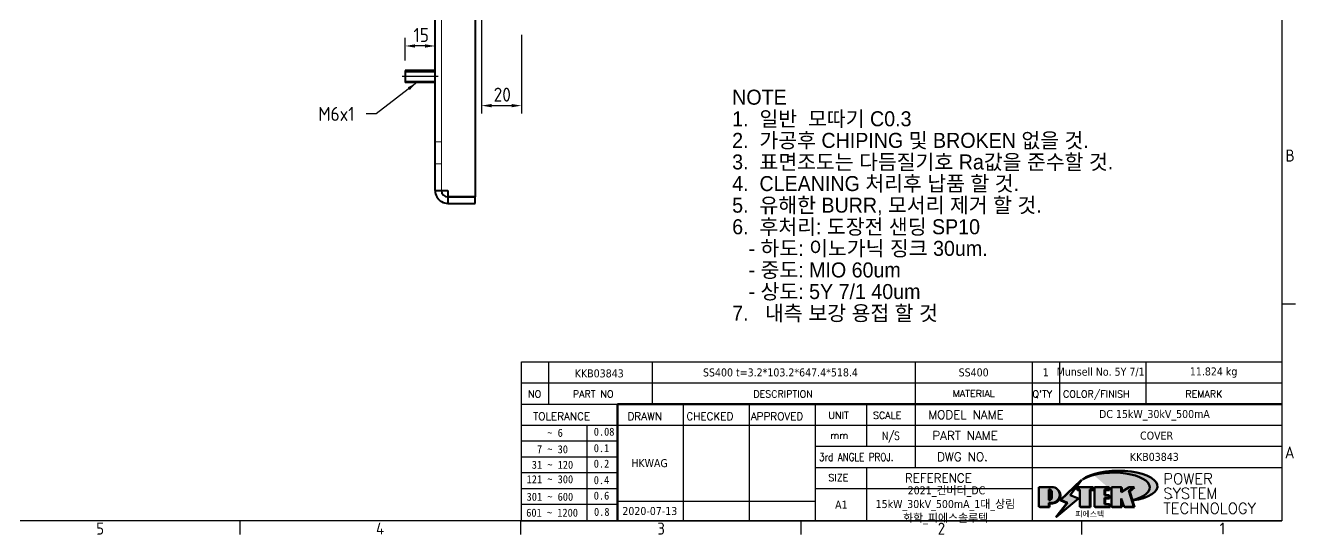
# Model space of a CAD drawing. Header units: millimetres. Extents: x 0 to 1682, y 0 to 1188.
# Drawn here: x 1014 to 1649, y 33 to 288 of the extents above; entities that cross this region are included whole.
import ezdxf
from ezdxf.enums import TextEntityAlignment as Align

# ---------------------------------------------------------------- set-up
doc = ezdxf.new("R2010")
doc.units = ezdxf.units.MM
doc.header["$LTSCALE"] = 2
doc.linetypes.add('CHAIN', pattern=[0.7087, 0.4724, -0.0591, 0.1181, -0.0591])
doc.linetypes.add('DASHED', pattern=[0.2067, 0.1654, -0.0413])
doc.layers.get('0').update_dxf_attribs({"color": 3, "lineweight": 25, "true_color": 0x00ff00})
for name, color, linetype, lineweight, true_color in [('가려진 것(ISO)', 2, 'DASHED', 18, 0xffff00), ('가시적인 것(ISO)', 3, 'Continuous', 40, 0x00ff00), ('가시적인 좁은 것(ISO)', 3, 'Continuous', 35, 0x00ff00), ('기호(ISO)', 5, 'Continuous', 25, 0x0000ff), ('제목(ISO)', 5, 'Continuous', 50, 0x0000ff), ('중심선(ISO)', 1, 'Continuous', 25, 0xff0000), ('치수(ISO)', 2, 'Continuous', 25, 0xffff00)]:
    doc.layers.add(name, color=color, linetype=linetype, lineweight=lineweight, true_color=true_color)
doc.layers.add('경계(ISO)', color=7, linetype='Continuous', lineweight=25)
doc.layers.add('해치(ISO)', color=7, linetype='Continuous', lineweight=18)
doc.styles.add('HAN_291', font='')
doc.styles.add('HAN_370', font='', dxfattribs={"width": 2})
doc.styles.add('RC_284', font='ROMANC.shx')
doc.styles.add('RC_287', font='ROMANC.shx')
doc.styles.add('RC_292', font='ROMANC.shx')
doc.styles.add('ROMANT_294', font='romant.shx')
doc.styles.add('문자 텍스트_PSTEK_POSCO', font='isocp.shx')
doc.styles.add('치수 텍스트_PSTEK_POSCO', font='isocp.shx')
doc.styles.add('텍스트 스타일198', font='tahoma.ttf')
doc.styles.add('텍스트 스타일333', font='ROMANC.shx', dxfattribs={"width": 0.800000011920929})
doc.styles.get('HAN_291').set_extended_font_data('GulimChe')
doc.styles.get('HAN_370').set_extended_font_data('GulimChe')
doc.dimstyles.new('치수_PSTEK_POSCO', dxfattribs={"dimscale": 2, "dimtxt": 3.5, "dimasz": 2.5, "dimexe": 2, "dimexo": 2.5, "dimgap": 1, "dimtad": 1, "dimrnd": 1e-08, "dimdsep": 46, "dimtxsty": '치수 텍스트_PSTEK_POSCO', "dimcen": 0.09, "dimdle": 10, "dimclrd": 7, "dimclre": 7, "dimclrt": 2, "dimadec": 1, "dimazin": 2, "dimtfac": 1, "dimtmove": 0, "dimatfit": 3, "dimfxl": 1, "dimtolj": 1, "dimlwd": -1, "dimlwe": -1, "dimarcsym": 0})
doc.dimstyles.new('치수_PSTEK_POSCO$7', dxfattribs={"dimscale": 2, "dimtxt": 3.5, "dimasz": 2.5, "dimexe": 2, "dimexo": 2.5, "dimgap": 1, "dimtad": 1, "dimrnd": 1e-08, "dimdsep": 46, "dimtxsty": '치수 텍스트_PSTEK_POSCO', "dimcen": 0.09, "dimdle": 10, "dimclrd": 7, "dimclre": 7, "dimclrt": 2, "dimadec": 1, "dimazin": 2, "dimtfac": 1, "dimtmove": 0, "dimatfit": 3, "dimfxl": 1, "dimtolj": 1, "dimlwd": -1, "dimlwe": -1, "dimarcsym": 0})

# ---------------------------------------------------------------- blocks, each defined once
blk = doc.blocks.new('경계 Default Border')
at = {"layer": '경계(ISO)'}
for p, q in [((820.9999847412109, 74.25000190734863), (824.4000244140625, 74.25000190734863)), ((560.6666564941406, 20), (560.6666564941406, 16.59999966621399)), ((630.7500076293945, 20), (630.7500076293945, 16.59999966621399)), ((700.8333587646484, 20), (700.8333587646484, 16.59999966621399)), ((770.9166717529297, 20), (770.9166717529297, 16.59999966621399))]:
    blk.add_line(p, q, dxfattribs=at)
at = {"layer": '경계(ISO)', "flags": 128}
blk.add_lwpolyline([(20, 20), (20, 574.0000152587891), (820.9999847412109, 574.0000152587891), (820.9999847412109, 20), (20, 20)], dxfattribs=at)
at = {"layer": '경계(ISO)', "color": 2, "true_color": 0xffff00, "char_height": 3.00000011920929, "attachment_point": 7, "style": '문자 텍스트_PSTEK_POSCO'}
for s, insert in [('B', (821.878270202895, 109.8463944559917)), ('A', (821.7144008173592, 35.61784856929444)), ('5', (524.7695394605598, 16.57139439638704)), ('4', (594.6818034641451, 16.59999988079071)), ('3', (664.9602061896203, 16.57139439638704)), ('2', (735.0027394168841, 16.57139439638704)), ('1', (805.4443994374815, 16.59999988079071))]:
    blk.add_mtext(s, dxfattribs=dict(at, insert=insert))
blk = doc.blocks.new('제목 블록 PSTEK')
at = {"true_color": 0xff0000}
h = blk.add_hatch(color=1, dxfattribs=at)
edge = h.paths.add_edge_path(flags=0)
edge.add_line((314.2242174273352, 19.60711530335299), (314.2242174273352, 17.00126995915134))
edge.add_line((314.2242174273352, 17.00126995915134), (314.3485873187598, 17.00126995915134))
edge.add_arc((314.3485873187598, 17.6527312952023), 0.6514613360509371, 270, 360)
edge.add_line((315.0000486548106, 17.6527312952023), (315.0000486548106, 18.95565396730211))
edge.add_arc((314.3485873187598, 18.95565396730212), 0.6514613360508712, 0, 90)
edge.add_line((314.3485873187598, 19.60711530335299), (314.2242174273352, 19.60711530335299))
edge = h.paths.add_edge_path()
edge.add_arc((314.9847713324306, 18.28938669179658), 1.969189947606664, 269.9999999999959, 450)
edge.add_line((314.9847713324306, 20.25857663940318), (311.7664314776902, 20.25857663940324))
edge.add_line((311.7664314776902, 20.25857663940324), (311.7664314776902, 15.3430047401139))
edge.add_line((311.7664314776902, 15.3430047401139), (314.2242174273352, 15.3430047401139))
edge.add_line((314.2242174273352, 15.3430047401139), (314.2242174273352, 16.32019674418991))
edge.add_line((314.2242174273352, 16.32019674418991), (314.9847713324307, 16.32019674418991))
at = {"true_color": 0x848484}
h = blk.add_hatch(color=252, dxfattribs=at)
edge = h.paths.add_edge_path()
edge.add_arc((314.9847713324309, 18.28938669179657), 1.969189947606666, 270, 406.8278729790604)
edge.add_arc((315.1624426058984, 18.1413272972396), 1.969189947606962, -90, 53.560984836317004, ccw=False)
edge.add_line((315.1624426058984, 16.17213734963263), (314.4018887008024, 16.17213734963263))
edge.add_line((314.4018887008024, 16.17213734963263), (314.4018887008024, 15.19494534555726))
edge.add_line((314.4018887008024, 15.19494534555726), (311.9441027511573, 15.19494534555726))
edge.add_line((311.9441027511573, 15.19494534555726), (311.9441027511573, 15.3430047401139))
edge.add_line((311.9441027511573, 15.3430047401139), (314.2242174273352, 15.3430047401139))
edge.add_line((314.2242174273352, 15.3430047401139), (314.2242174273352, 16.32019674418991))
edge.add_line((314.2242174273352, 16.32019674418991), (314.9847713324309, 16.32019674418991))
h = blk.add_hatch(color=252, dxfattribs=at)
edge = h.paths.add_edge_path()
edge.add_line((314.4018887008024, 19.45905590879572), (314.5262585922315, 19.45905590879572))
edge.add_arc((314.5262585922314, 18.80759457274939), 0.6514613360463194, 60.4189348879147, 90.00000000000318, ccw=False)
edge.add_arc((314.3485873187602, 18.95565396730057), 0.6514613360524251, 39.96992292766206, 90.00000000009999)
edge.add_line((314.3485873187591, 19.60711530335307), (314.2242174273352, 19.60711530335298))
edge.add_line((314.2242174273352, 19.60711530335299), (314.2242174273352, 17.00126995915134))
edge.add_line((314.2242174273352, 17.00126995915134), (314.3485873187591, 17.00126995915134))
edge.add_arc((314.3485873187568, 17.652731295233), 0.6514613360816299, 270.0000000002, 274.6930825552478)
edge.add_line((314.4018887008024, 17.0034541317032), (314.4018887008024, 19.45905590879572))
for points in [[(317.2195697678507, 17.0593801673321), (322.0326348870767, 21.62682475217465), (322.2781991042243, 21.94392121864296), (317.0471853425802, 16.97985676345368), (318.7512090904202, 16.1899260703855), (316.0018030350395, 12.71868385740789), (316.3356552234328, 13.00206718743325), (318.9235935156908, 16.2694494742633)], [(321.9846681452406, 19.60711530335299), (321.4042753185749, 19.60711530335299), (321.4042753185749, 19.45905590879572), (321.9846681452406, 19.45905590879572)], [(324.6615819988275, 19.45905590879572), (325.4196460989604, 19.45905590879572), (325.4196460989604, 20.11051724484596), (325.2419748254881, 20.11051724484596), (325.2419748254881, 19.60711530335299), (324.4839107253602, 19.60711530335299), (324.4839107253602, 15.3430047401139), (322.1623394187076, 15.3430047401139), (322.1623394187076, 15.19494534555726), (324.6615819988275, 15.19494534555726)], [(328.2914414389548, 19.45905590879572), (329.4054050004294, 19.45905590879572), (329.4054050004294, 20.11051724484596), (329.2277337269622, 20.11051724484596), (329.2277337269622, 19.60711530335299), (328.1137701654877, 19.60711530335299), (328.1137701654877, 18.25543873810179), (328.2914414389548, 18.25543873810179)], [(332.5088862584528, 20.1105172448466), (332.3312149849806, 20.1105172448466), (332.3312149849806, 18.99741471888368), (332.5088862584528, 19.11081371413894)], [(335.6156307331414, 20.11051724484596), (335.2535118015555, 20.11051724484596), (334.2514536401189, 19.30614745124769), (335.4855464857051, 15.3430047401139), (333.1954852176545, 15.3430047401139), (333.2478643833523, 15.19494534555726), (335.6632177591723, 15.19494534555726), (334.4291249135862, 19.15808805669106)], [(328.2914414389548, 17.41554667867274), (329.4054050004294, 17.41554667867274), (329.4054050004294, 18.10737934354514), (329.2277337269622, 18.10737934354514), (329.2277337269622, 17.56360607323003), (328.1137701654877, 17.56360607323003), (328.1137701654877, 15.9944660761648), (328.2914414389548, 15.9944660761648)], [(332.5088862584528, 16.92964231796647), (332.3312149849806, 17.43186301645164), (332.3312149849806, 15.3430047401139), (330.0369607660135, 15.3430047401139), (330.0369607660135, 15.19494534555726), (332.5088862584528, 15.19494534555726)], [(329.5356972676428, 15.8464066816075), (329.3580259941756, 15.8464066816075), (329.3580259941756, 15.3430047401139), (325.8342124037171, 15.3430047401139), (325.8342124037171, 15.19494534555726), (329.5356972676428, 15.19494534555726)]]:
    blk.add_hatch(color=252, dxfattribs=at).paths.add_polyline_path(points)
at = {"true_color": 0x0000ff}
blk.add_hatch(color=5, dxfattribs=at).paths.add_polyline_path([(321.6183518841322, 17.4193704504104), (319.5281351041078, 18.24969419629727), (322.4505835294948, 22.02344462252142), (317.2195697678507, 17.0593801673321), (318.9235935156908, 16.2694494742633), (316.1741874603099, 12.79820726128571)])
at = {"true_color": 0xff0000}
for points in [[(324.4839107253602, 19.60711530335299), (325.2419748254881, 19.60711530335299), (325.2419748254881, 20.25857663940324), (321.2266040451076, 20.25857663940324), (321.2266040451076, 19.60711530335299), (321.9846681452406, 19.60711530335299), (321.9846681452406, 15.3430047401139), (324.4839107253602, 15.3430047401139)], [(329.2277337269622, 20.25857663940324), (325.65654113025, 20.25857663940324), (325.65654113025, 15.3430047401139), (329.3580259941756, 15.3430047401139), (329.3580259941756, 15.9944660761648), (328.1137701654877, 15.9944660761648), (328.1137701654877, 17.56360607323003), (329.2277337269622, 17.56360607323003), (329.2277337269622, 18.25543873810179), (328.1137701654877, 18.25543873810179), (328.1137701654877, 19.60711530335299), (329.2277337269622, 19.60711530335299)], [(332.3312149849806, 20.25857663940324), (329.8592894925411, 20.25857663940324), (329.8592894925411, 15.3430047401139), (332.3312149849806, 15.3430047401139), (332.3312149849806, 17.4318630164523), (333.0701931098801, 15.3430047401139), (335.4855464857051, 15.3430047401139), (334.2514536401189, 19.30614745124769), (335.4379594596742, 20.25857663940324), (334.3071782107978, 20.25857663940324), (332.3312149849806, 18.99741471888304)]]:
    blk.add_hatch(color=1, dxfattribs=at).paths.add_polyline_path(points)
at = {"layer": '해치(ISO)', "true_color": 0x27d1fc}
h = blk.add_hatch(color=140, dxfattribs=at)
edge = h.paths.add_edge_path()
edge.add_ellipse((330.3660919371412, 20.15576403068321), major_axis=(9.100907360794343, 0), ratio=0.4069904968023172, start_angle=301.3098473703837, end_angle=507.7436900681698)
edge.add_ellipse((331.5340919371412, 20.4634168429492), major_axis=(-9.82350664112931, 0), ratio=0.3942600559756514, start_angle=111.51207141178469, end_angle=334.47025347086895, ccw=False)
edge.add_line((335.1363447531188, 16.8601935978785), (335.0955236905705, 16.99119398620872))
at = {"color": 180, "true_color": 0x3f00ff}
for p, q in [((182.475792979055, 11.79100474011392), (182.4757929790549, 51.56524660363496)), ((182.4757929790549, 51.56524660363496), (372.4757929537551, 51.56524660363496)), ((189.2651435055721, 51.56524660363496), (189.2651435055722, 41.00524660363494)), ((215.2152739891528, 41.00524660363494), (215.2152739891528, 51.56524660363496)), ((280.8758854511282, 51.56524660363496), (280.8758854511282, 41.00524660363494)), ((310.0881549537552, 51.56524660363496), (310.0881549537553, 41.00524660363494)), ((316.9044520275131, 51.56524660363496), (316.9044520275127, 41.00524660363494)), ((338.4566026226726, 51.56524660363496), (338.4566026226727, 41.00524660363494)), ((372.4757929537551, 51.56524660363496), (372.4757929537551, 11.79100474011389)), ((182.475792979055, 46.2852466036349), (372.4757929537551, 46.28524660363492)), ((182.475792979055, 41.00524660363493), (206.451475290024, 41.00524660363493)), ((222.9401812389276, 11.79100474011392), (222.9401812389276, 41.00524660363494)), ((239.4288871878316, 11.79100474011392), (239.4288871878316, 41.00524660363494)), ((255.9175931367356, 11.79100474011392), (255.9175931367356, 41.00524660363494)), ((268.6918866058747, 41.00524660363494), (268.6918866058747, 30.44524660363498)), ((280.8758854511282, 41.00524660363494), (280.8758854511282, 25.16524660363502)), ((310.088154953755, 41.00524660363494), (310.088154953755, 11.79100474011392)), ((182.475792979055, 35.72524660363497), (206.451475290024, 35.72524660363497)), ((198.8621818849491, 12.02524660363491), (198.8621818849491, 35.72524660363497)), ((206.451475290024, 35.72524660363497), (372.4757929537551, 35.72524660363497)), ((182.475792979055, 31.77524660363492), (206.451475290024, 31.77524660363492)), ((255.917593136736, 30.44524660363498), (372.4757929537552, 30.44524660363501)), ((182.475792979055, 27.82524660363487), (206.451475290024, 27.82524660363487)), ((182.475792979055, 23.87524660363505), (206.451475290024, 23.87524660363505)), ((255.9175931367359, 25.16524660363502), (372.4757929537552, 25.165246603635)), ((268.6918866058744, 25.16524660363502), (268.6918866058744, 11.79100474011392)), ((182.475792979055, 19.92524660363478), (206.451475290024, 19.92524660363478)), ((255.9175931367359, 19.88524660363481), (310.0881549537553, 19.88524660363481)), ((182.475792979055, 15.97524660363496), (206.451475290024, 15.97524660363496)), ((206.451475290024, 16.74100474011396), (255.9175931367359, 16.74100474011396)), ((182.475792979055, 11.79100474011392), (372.4757929537551, 11.79100474011389))]:
    blk.add_line(p, q, dxfattribs=at)
at = {"color": 7, "lineweight": 50}
for p, q in [((206.4514752900237, 11.79100474011392), (206.4514752900237, 41.00524660363494)), ((206.451475290024, 41.00524660363494), (372.4757929537551, 41.00524660363496))]:
    blk.add_line(p, q, dxfattribs=at)
at = {"color": 7}
for p, q in [((311.7664314776902, 20.25900474011391), (311.7664314776902, 15.34300474011391)), ((314.9847713324309, 20.25857663940324), (311.7664314776902, 20.25857663940324)), ((314.9847713324309, 20.25857663940324), (311.7664314776902, 20.25857663940324)), ((311.7664314776902, 20.25857663940324), (311.7664314776902, 15.3430047401139)), ((314.2242174273352, 17.00126995915134), (314.2242174273352, 19.60711530335299)), ((314.2242174273352, 19.60711530335299), (314.3485873187591, 19.60711530335299)), ((314.3485873187591, 19.60711530335299), (314.2242174273352, 19.60711530335299)), ((314.2242174273352, 19.60711530335299), (314.2242174273352, 17.00126995915134)), ((314.2242174273352, 17.00126995915134), (314.2242174273352, 19.60711530335299)), ((314.2242174273352, 19.60711530335299), (314.3485873187591, 19.60711530335299)), ((314.4018887008024, 19.45905590879572), (314.5262585922314, 19.45905590879572)), ((314.4018887008024, 17.0034541317032), (314.4018887008024, 19.45905590879572)), ((322.2781991042243, 21.94392121864296), (317.0471853425802, 16.97985676345368)), ((322.4505835294948, 22.02344462252142), (317.2195697678507, 17.0593801673321)), ((317.2195697678507, 17.0593801673321), (322.0326348870767, 21.62682475217465)), ((319.5281351041078, 18.24969419629727), (322.4505835294948, 22.02344462252142)), ((325.2419748254881, 20.25857663940324), (321.2266040451076, 20.25857663940324)), ((321.2266040451076, 20.25857663940324), (321.2266040451076, 19.60711530335299)), ((325.2419748254881, 20.25857663940324), (321.2266040451076, 20.25857663940324)), ((321.2266040451076, 20.25857663940324), (321.2266040451076, 19.60711530335299)), ((321.2266040451076, 19.60711530335299), (321.9846681452406, 19.60711530335299)), ((321.2266040451076, 19.60711530335299), (321.9846681452406, 19.60711530335299)), ((321.4042753185749, 19.60711530335299), (321.4042753185749, 19.45905590879572)), ((321.9846681452406, 19.60711530335299), (321.4042753185749, 19.60711530335299)), ((321.4042753185749, 19.45905590879572), (321.9846681452406, 19.45905590879572)), ((321.9846681452406, 19.60711530335299), (321.9846681452406, 15.3430047401139)), ((321.9846681452406, 19.45905590879572), (321.9846681452406, 19.60711530335299)), ((321.9846681452406, 19.60711530335299), (321.9846681452406, 15.3430047401139)), ((322.0326348870767, 21.62682475217465), (322.2781991042243, 21.94392121864296)), ((324.4839107253602, 19.60711530335299), (325.2419748254881, 19.60711530335299)), ((324.4839107253602, 15.3430047401139), (324.4839107253602, 19.60711530335299)), ((325.2419748254881, 19.60711530335299), (324.4839107253602, 19.60711530335299)), ((324.4839107253602, 19.60711530335299), (324.4839107253602, 15.3430047401139)), ((324.4839107253602, 19.60711530335299), (325.2419748254881, 19.60711530335299)), ((324.4839107253602, 15.3430047401139), (324.4839107253602, 19.60711530335299)), ((324.6615819988275, 19.45905590879572), (325.4196460989604, 19.45905590879572)), ((324.6615819988275, 15.19494534555726), (324.6615819988275, 19.45905590879572)), ((325.2419748254881, 19.60711530335299), (325.2419748254881, 20.25857663940324)), ((325.2419748254881, 19.60711530335299), (325.2419748254881, 20.25857663940324)), ((325.4196460989604, 20.11051724484596), (325.2419748254881, 20.11051724484596)), ((325.2419748254881, 20.11051724484596), (325.2419748254881, 19.60711530335299)), ((325.4196460989604, 19.45905590879572), (325.4196460989604, 20.11051724484596)), ((329.2277337269622, 20.25857663940324), (325.65654113025, 20.25857663940324)), ((325.65654113025, 20.25857663940324), (325.65654113025, 15.3430047401139)), ((325.65654113025, 20.25857663940324), (325.65654113025, 15.3430047401139)), ((329.2277337269622, 20.25857663940324), (325.65654113025, 20.25857663940324)), ((328.1137701654877, 18.25543873810179), (328.1137701654877, 19.60711530335299)), ((328.1137701654877, 19.60711530335299), (329.2277337269622, 19.60711530335299)), ((329.2277337269622, 19.60711530335299), (328.1137701654877, 19.60711530335299)), ((328.1137701654877, 19.60711530335299), (328.1137701654877, 18.25543873810179)), ((328.1137701654877, 18.25543873810179), (328.1137701654877, 19.60711530335299)), ((328.1137701654877, 19.60711530335299), (329.2277337269622, 19.60711530335299)), ((328.2914414389548, 18.25543873810179), (328.2914414389548, 19.45905590879572)), ((328.2914414389548, 19.45905590879572), (329.4054050004294, 19.45905590879572)), ((329.2277337269622, 19.60711530335299), (329.2277337269622, 20.25857663940324)), ((329.2277337269622, 19.60711530335299), (329.2277337269622, 20.25857663940324)), ((329.4054050004294, 20.11051724484596), (329.2277337269622, 20.11051724484596)), ((329.2277337269622, 20.11051724484596), (329.2277337269622, 19.60711530335299)), ((329.4054050004294, 19.45905590879572), (329.4054050004294, 20.11051724484596)), ((332.3312149849806, 20.25857663940324), (329.8592894925411, 20.25857663940324)), ((329.8592894925411, 20.25857663940324), (329.8592894925411, 15.3430047401139)), ((329.8592894925411, 20.25857663940324), (329.8592894925411, 15.3430047401139)), ((332.3312149849806, 20.25857663940324), (329.8592894925411, 20.25857663940324)), ((334.3071782107978, 20.25857663940324), (332.3312149849806, 18.99741471888304)), ((332.3312149849806, 18.99741471888304), (332.3312149849806, 20.25857663940324)), ((334.3071782107978, 20.25857663940324), (332.3312149849806, 18.99741471888304)), ((332.3312149849806, 18.99741471888304), (332.3312149849806, 20.25857663940324)), ((332.5088862584528, 20.1105172448466), (332.3312149849806, 20.1105172448466)), ((332.3312149849806, 20.1105172448466), (332.3312149849806, 18.99741471888368)), ((332.3312149849806, 18.99741471888368), (332.5088862584528, 19.11081371413894)), ((332.5088862584528, 19.11081371413894), (332.5088862584528, 20.1105172448466)), ((334.2514536401189, 19.30614745124769), (335.4379594596742, 20.25857663940324)), ((334.2514536401189, 19.30614745124769), (335.4379594596742, 20.25857663940324)), ((335.2535118015555, 20.11051724484596), (334.2514536401189, 19.30614745124769)), ((335.4855464857051, 15.3430047401139), (334.2514536401189, 19.30614745124769)), ((334.2514536401189, 19.30614745124769), (335.4855464857051, 15.3430047401139)), ((335.4855464857051, 15.3430047401139), (334.2514536401189, 19.30614745124769)), ((335.4379594596742, 20.25857663940324), (334.3071782107978, 20.25857663940324)), ((335.4379594596742, 20.25857663940324), (334.3071782107978, 20.25857663940324)), ((334.4291249135862, 19.15808805669104), (335.6156307331414, 20.11051724484596)), ((335.6632177591723, 15.19494534555726), (334.4291249135862, 19.15808805669104)), ((335.6156307331414, 20.11051724484596), (335.2535118015555, 20.11051724484596)), ((314.3485873187591, 17.00126995915134), (314.2242174273352, 17.00126995915134)), ((314.2242174273352, 17.00126995915134), (314.3485873187591, 17.00126995915134)), ((314.3485873187591, 17.00126995915134), (314.2242174273352, 17.00126995915134)), ((314.2242174273352, 16.32019674418991), (314.9847713324309, 16.32019674418991)), ((314.2242174273352, 15.3430047401139), (314.2242174273352, 16.32019674418991)), ((314.9847713324309, 16.32019674418991), (314.2242174273352, 16.32019674418991)), ((314.2242174273352, 16.32019674418991), (314.2242174273352, 15.3430047401139)), ((314.2242174273352, 16.32019674418991), (314.9847713324309, 16.32019674418991)), ((314.2242174273352, 15.3430047401139), (314.2242174273352, 16.32019674418991)), ((314.4018887008024, 16.17213734963263), (315.162442605898, 16.17213734963263)), ((314.4018887008024, 15.19494534555726), (314.4018887008024, 16.17213734963263)), ((315.0000486548106, 18.95565396730275), (315.0000486548106, 17.65273129520161)), ((315.0000486548106, 18.95565396730275), (315.0000486548106, 17.65273129520161)), ((318.7512090904202, 16.1899260703855), (316.0018030350395, 12.71868385740789)), ((316.1741874603099, 12.79820726128571), (321.6183518841322, 17.4193704504104)), ((318.9235935156908, 16.2694494742633), (316.1741874603099, 12.79820726128571)), ((316.3356552234328, 13.00206718743325), (318.9235935156908, 16.2694494742633)), ((317.0471853425802, 16.97985676345368), (318.7512090904202, 16.1899260703855)), ((318.9235935156908, 16.2694494742633), (317.2195697678507, 17.0593801673321)), ((317.2195697678507, 17.0593801673321), (318.9235935156908, 16.2694494742633)), ((321.6183518841322, 17.4193704504104), (319.5281351041078, 18.24969419629727)), ((329.2277337269622, 18.25543873810179), (328.1137701654877, 18.25543873810179)), ((328.1137701654877, 18.25543873810179), (328.2914414389548, 18.25543873810179)), ((329.2277337269622, 18.25543873810179), (328.1137701654877, 18.25543873810179)), ((328.1137701654877, 17.56360607323003), (329.2277337269622, 17.56360607323003)), ((328.1137701654877, 15.9944660761648), (328.1137701654877, 17.56360607323003)), ((329.2277337269622, 17.56360607323003), (328.1137701654877, 17.56360607323003)), ((328.1137701654877, 17.56360607323003), (328.1137701654877, 15.9944660761648)), ((328.1137701654877, 17.56360607323003), (329.2277337269622, 17.56360607323003)), ((328.1137701654877, 15.9944660761648), (328.1137701654877, 17.56360607323003)), ((329.3580259941756, 15.9944660761648), (328.1137701654877, 15.9944660761648)), ((328.1137701654877, 15.9944660761648), (328.2914414389548, 15.9944660761648)), ((329.3580259941756, 15.9944660761648), (328.1137701654877, 15.9944660761648)), ((328.2914414389548, 15.9944660761648), (328.2914414389548, 17.41554667867274)), ((328.2914414389548, 17.41554667867274), (329.4054050004294, 17.41554667867274)), ((329.2277337269622, 17.56360607323003), (329.2277337269622, 18.25543873810179)), ((329.2277337269622, 17.56360607323003), (329.2277337269622, 18.25543873810179)), ((329.4054050004294, 18.10737934354514), (329.2277337269622, 18.10737934354514)), ((329.2277337269622, 18.10737934354514), (329.2277337269622, 17.56360607323003)), ((329.3580259941756, 15.3430047401139), (329.3580259941756, 15.9944660761648)), ((329.3580259941756, 15.3430047401139), (329.3580259941756, 15.9944660761648)), ((329.4054050004294, 17.41554667867274), (329.4054050004294, 18.10737934354514)), ((332.3312149849806, 17.4318630164523), (333.0701931098801, 15.3430047401139)), ((332.3312149849806, 15.3430047401139), (332.3312149849806, 17.4318630164523)), ((332.5088862584528, 16.92964231796647), (332.3312149849806, 17.43186301645164)), ((332.3312149849806, 17.43186301645164), (332.3312149849806, 15.3430047401139)), ((332.3312149849806, 17.4318630164523), (333.0701931098801, 15.3430047401139)), ((332.3312149849806, 15.3430047401139), (332.3312149849806, 17.4318630164523)), ((332.5088862584528, 15.19494534555726), (332.5088862584528, 16.92964231796647)), ((345.0447381189468, 17.50375595811051), (344.9867755289346, 17.689895936919)), ((311.7664314776902, 15.3430047401139), (314.2242174273352, 15.3430047401139)), ((311.7664314776902, 15.3430047401139), (314.2242174273352, 15.3430047401139)), ((314.2242174273352, 15.3430047401139), (311.9441027511573, 15.3430047401139)), ((311.9441027511573, 15.3430047401139), (311.9441027511573, 15.19494534555726)), ((311.9441027511573, 15.19494534555726), (314.4018887008024, 15.19494534555726)), ((316.0018030350395, 12.71868385740789), (316.3356552234328, 13.00206718743325)), ((321.9846681452406, 15.3430047401139), (324.4839107253602, 15.3430047401139)), ((321.9846681452406, 15.3430047401139), (324.4839107253602, 15.3430047401139)), ((324.4839107253602, 15.3430047401139), (322.1623394187076, 15.3430047401139)), ((322.1623394187076, 15.3430047401139), (322.1623394187076, 15.19494534555726)), ((322.1623394187076, 15.19494534555726), (324.6615819988275, 15.19494534555726)), ((325.65654113025, 15.3430047401139), (329.3580259941756, 15.3430047401139)), ((325.65654113025, 15.3430047401139), (329.3580259941756, 15.3430047401139)), ((329.3580259941756, 15.3430047401139), (325.8342124037171, 15.3430047401139)), ((325.8342124037171, 15.3430047401139), (325.8342124037171, 15.19494534555726)), ((325.8342124037171, 15.19494534555726), (329.5356972676428, 15.19494534555726)), ((329.5356972676428, 15.8464066816075), (329.3580259941756, 15.8464066816075)), ((329.3580259941756, 15.8464066816075), (329.3580259941756, 15.3430047401139)), ((329.5356972676428, 15.19494534555726), (329.5356972676428, 15.8464066816075)), ((329.8592894925411, 15.3430047401139), (332.3312149849806, 15.3430047401139)), ((329.8592894925411, 15.3430047401139), (332.3312149849806, 15.3430047401139)), ((332.3312149849806, 15.3430047401139), (330.0369607660135, 15.3430047401139)), ((330.0369607660135, 15.3430047401139), (330.0369607660135, 15.19494534555726)), ((330.0369607660135, 15.19494534555726), (332.5088862584528, 15.19494534555726)), ((333.0701931098801, 15.3430047401139), (335.4855464857051, 15.3430047401139)), ((333.0701931098801, 15.3430047401139), (335.4855464857051, 15.3430047401139)), ((335.4855464857051, 15.3430047401139), (333.1954852176545, 15.3430047401139)), ((333.1954852176545, 15.3430047401139), (333.2478643833523, 15.19494534555726)), ((333.2478643833523, 15.19494534555726), (335.6632177591723, 15.19494534555726))]:
    blk.add_line(p, q, dxfattribs=at)
at = {"color": 1, "true_color": 0xff0000}
for p, q in [((314.9847713324309, 20.25857663940324), (311.7664314776902, 20.25857663940324)), ((311.7664314776902, 20.25857663940324), (311.7664314776902, 15.3430047401139)), ((314.2242174273352, 17.00126995915134), (314.2242174273352, 19.60711530335299)), ((314.2242174273352, 19.60711530335299), (314.3485873187591, 19.60711530335299)), ((325.2419748254881, 20.25857663940324), (321.2266040451076, 20.25857663940324)), ((321.2266040451076, 20.25857663940324), (321.2266040451076, 19.60711530335299)), ((321.2266040451076, 19.60711530335299), (321.9846681452406, 19.60711530335299)), ((321.9846681452406, 19.60711530335299), (321.9846681452406, 15.3430047401139)), ((324.4839107253602, 19.60711530335299), (325.2419748254881, 19.60711530335299)), ((324.4839107253602, 15.3430047401139), (324.4839107253602, 19.60711530335299)), ((325.2419748254881, 19.60711530335299), (325.2419748254881, 20.25857663940324)), ((329.2277337269622, 20.25857663940324), (325.65654113025, 20.25857663940324)), ((325.65654113025, 20.25857663940324), (325.65654113025, 15.3430047401139)), ((328.1137701654877, 18.25543873810179), (328.1137701654877, 19.60711530335299)), ((328.1137701654877, 19.60711530335299), (329.2277337269622, 19.60711530335299)), ((329.2277337269622, 19.60711530335299), (329.2277337269622, 20.25857663940324)), ((332.3312149849806, 20.25857663940324), (329.8592894925411, 20.25857663940324)), ((329.8592894925411, 20.25857663940324), (329.8592894925411, 15.3430047401139)), ((334.3071782107978, 20.25857663940324), (332.3312149849806, 18.99741471888304)), ((332.3312149849806, 18.99741471888304), (332.3312149849806, 20.25857663940324)), ((334.2514536401189, 19.30614745124769), (335.4379594596742, 20.25857663940324)), ((335.4855464857051, 15.3430047401139), (334.2514536401189, 19.30614745124769)), ((335.4379594596742, 20.25857663940324), (334.3071782107978, 20.25857663940324)), ((314.3485873187591, 17.00126995915134), (314.2242174273352, 17.00126995915134)), ((314.2242174273352, 16.32019674418991), (314.9847713324309, 16.32019674418991)), ((314.2242174273352, 15.3430047401139), (314.2242174273352, 16.32019674418991)), ((315.0000486548106, 18.95565396730275), (315.0000486548106, 17.65273129520161)), ((329.2277337269622, 18.25543873810179), (328.1137701654877, 18.25543873810179)), ((328.1137701654877, 17.56360607323003), (329.2277337269622, 17.56360607323003)), ((328.1137701654877, 15.9944660761648), (328.1137701654877, 17.56360607323003)), ((329.3580259941756, 15.9944660761648), (328.1137701654877, 15.9944660761648)), ((329.2277337269622, 17.56360607323003), (329.2277337269622, 18.25543873810179)), ((329.3580259941756, 15.3430047401139), (329.3580259941756, 15.9944660761648)), ((332.3312149849806, 17.4318630164523), (333.0701931098801, 15.3430047401139)), ((332.3312149849806, 15.3430047401139), (332.3312149849806, 17.4318630164523)), ((311.7664314776902, 15.3430047401139), (314.2242174273352, 15.3430047401139)), ((321.9846681452406, 15.3430047401139), (324.4839107253602, 15.3430047401139)), ((325.65654113025, 15.3430047401139), (329.3580259941756, 15.3430047401139)), ((329.8592894925411, 15.3430047401139), (332.3312149849806, 15.3430047401139)), ((333.0701931098801, 15.3430047401139), (335.4855464857051, 15.3430047401139))]:
    blk.add_line(p, q, dxfattribs=at)
at = {"color": 5, "true_color": 0x0000ff}
for p, q in [((322.4505835294948, 22.02344462252142), (317.2195697678507, 17.0593801673321)), ((319.5281351041078, 18.24969419629727), (322.4505835294948, 22.02344462252142)), ((316.1741874603099, 12.79820726128571), (321.6183518841322, 17.4193704504104)), ((318.9235935156908, 16.2694494742633), (316.1741874603099, 12.79820726128571)), ((317.2195697678507, 17.0593801673321), (318.9235935156908, 16.2694494742633)), ((321.6183518841322, 17.4193704504104), (319.5281351041078, 18.24969419629727))]:
    blk.add_line(p, q, dxfattribs=at)
at = {"color": 7}
for centre, radius, start, end in [((314.3485873187598, 18.95565396730211), 0.6514613360508712, 0, 90), ((314.3485873187602, 18.95565396730057), 0.6514613360524251, 39.96992292766117, 90), ((314.3485873187598, 18.95565396730212), 0.6514613360508712, 0, 90), ((314.5262585922314, 18.80759457274939), 0.6514613360463193, 60.41893488791137, 90), ((314.9847713324309, 18.28938669179658), 1.969189947606665, 270, 90), ((314.9847713324309, 18.28938669179658), 1.969189947606665, 270, 90), ((314.9847713324307, 18.2893866917965), 1.969189947606594, 270, 46.82787297909833), ((315.1624426058984, 18.1413272972396), 1.969189947606961, 270, 53.56098483636067), ((314.3485873187597, 17.65273129520228), 0.6514613360509381, 270, 0), ((314.3485873187598, 17.6527312952023), 0.6514613360509381, 270, 0), ((314.3485873187568, 17.652731295233), 0.6514613360816299, 270, 274.6930825552478)]:
    blk.add_arc(centre, radius, start, end, dxfattribs=at)
at = {"color": 1, "true_color": 0xff0000}
for centre, radius, start, end in [((314.3485873187598, 18.95565396730211), 0.6514613360508712, 0, 90), ((314.9847713324309, 18.28938669179657), 1.969189947606665, 270, 90), ((314.3485873187598, 17.6527312952023), 0.6514613360509381, 270, 0)]:
    blk.add_arc(centre, radius, start, end, dxfattribs=at)
at = {"layer": '제목(ISO)', "lineweight": 18}
blk.add_line((182.475792979055, 35.72500474011393), (182.475792979055, 11.79100474011392), dxfattribs=at)
at = {"layer": '제목(ISO)'}
for p, q in [((314.9847713324306, 20.25857663940324), (311.7664314776902, 20.25857663940324)), ((311.7664314776902, 20.25857663940324), (311.7664314776902, 15.3430047401139)), ((314.2242174273352, 17.00126995915134), (314.2242174273352, 19.60711530335299)), ((314.2242174273352, 19.60711530335299), (314.3485873187598, 19.60711530335299)), ((314.3485873187591, 19.60711530335299), (314.2242174273352, 19.60711530335299)), ((314.2242174273352, 19.60711530335299), (314.2242174273352, 17.00126995915134)), ((314.4018887008024, 19.45905590879572), (314.5262585922314, 19.45905590879572)), ((314.4018887008024, 17.0034541317032), (314.4018887008024, 19.45905590879572)), ((322.2781991042243, 21.94392121864296), (317.0471853425802, 16.97985676345368)), ((322.4505835294948, 22.02344462252142), (317.2195697678507, 17.0593801673321)), ((317.2195697678507, 17.0593801673321), (322.0326348870767, 21.62682475217465)), ((319.5281351041078, 18.24969419629727), (322.4505835294948, 22.02344462252142)), ((325.2419748254881, 20.25857663940324), (321.2266040451076, 20.25857663940324)), ((321.2266040451076, 20.25857663940324), (321.2266040451076, 19.60711530335299)), ((321.2266040451076, 19.60711530335299), (321.9846681452406, 19.60711530335299)), ((321.9846681452406, 19.60711530335299), (321.4042753185749, 19.60711530335299)), ((321.4042753185749, 19.60711530335299), (321.4042753185749, 19.45905590879572)), ((321.4042753185749, 19.45905590879572), (321.9846681452406, 19.45905590879572)), ((321.9846681452406, 19.60711530335299), (321.9846681452406, 15.3430047401139)), ((321.9846681452406, 19.45905590879572), (321.9846681452406, 19.60711530335299)), ((322.0326348870767, 21.62682475217465), (322.2781991042243, 21.94392121864296)), ((324.4839107253602, 19.60711530335299), (325.2419748254881, 19.60711530335299)), ((324.4839107253602, 15.3430047401139), (324.4839107253602, 19.60711530335299)), ((325.2419748254881, 19.60711530335299), (324.4839107253602, 19.60711530335299)), ((324.4839107253602, 19.60711530335299), (324.4839107253602, 15.3430047401139)), ((324.6615819988275, 19.45905590879572), (325.4196460989604, 19.45905590879572)), ((324.6615819988275, 15.19494534555726), (324.6615819988275, 19.45905590879572)), ((325.2419748254881, 19.60711530335299), (325.2419748254881, 20.25857663940324)), ((325.4196460989604, 20.11051724484596), (325.2419748254881, 20.11051724484596)), ((325.2419748254881, 20.11051724484596), (325.2419748254881, 19.60711530335299)), ((325.4196460989604, 19.45905590879572), (325.4196460989604, 20.11051724484596)), ((329.2277337269622, 20.25857663940324), (325.65654113025, 20.25857663940324)), ((325.65654113025, 20.25857663940324), (325.65654113025, 15.3430047401139)), ((328.1137701654877, 18.25543873810179), (328.1137701654877, 19.60711530335299)), ((328.1137701654877, 19.60711530335299), (329.2277337269622, 19.60711530335299)), ((329.2277337269622, 19.60711530335299), (328.1137701654877, 19.60711530335299)), ((328.1137701654877, 19.60711530335299), (328.1137701654877, 18.25543873810179)), ((328.2914414389548, 19.45905590879572), (329.4054050004294, 19.45905590879572)), ((328.2914414389548, 18.25543873810179), (328.2914414389548, 19.45905590879572)), ((329.2277337269622, 19.60711530335299), (329.2277337269622, 20.25857663940324)), ((329.4054050004294, 20.11051724484596), (329.2277337269622, 20.11051724484596)), ((329.2277337269622, 20.11051724484596), (329.2277337269622, 19.60711530335299)), ((329.4054050004294, 19.45905590879572), (329.4054050004294, 20.11051724484596)), ((332.3312149849806, 20.25857663940324), (329.8592894925411, 20.25857663940324)), ((329.8592894925411, 20.25857663940324), (329.8592894925411, 15.3430047401139)), ((334.3071782107978, 20.25857663940324), (332.3312149849806, 18.99741471888304)), ((332.3312149849806, 18.99741471888304), (332.3312149849806, 20.25857663940324)), ((332.5088862584528, 20.1105172448466), (332.3312149849806, 20.1105172448466)), ((332.3312149849806, 20.1105172448466), (332.3312149849806, 18.99741471888368)), ((332.3312149849806, 18.99741471888368), (332.5088862584528, 19.11081371413894)), ((332.5088862584528, 19.11081371413894), (332.5088862584528, 20.1105172448466)), ((334.2514536401189, 19.30614745124769), (335.4379594596742, 20.25857663940324)), ((335.2535118015555, 20.11051724484596), (334.2514536401189, 19.30614745124769)), ((335.4855464857051, 15.3430047401139), (334.2514536401189, 19.30614745124769)), ((334.2514536401189, 19.30614745124769), (335.4855464857051, 15.3430047401139)), ((335.4379594596742, 20.25857663940324), (334.3071782107978, 20.25857663940324)), ((334.4291249135862, 19.15808805669106), (335.6156307331414, 20.11051724484596)), ((335.6632177591723, 15.19494534555726), (334.4291249135862, 19.15808805669106)), ((335.6156307331414, 20.11051724484596), (335.2535118015555, 20.11051724484596)), ((314.3485873187598, 17.00126995915134), (314.2242174273352, 17.00126995915134)), ((314.2242174273352, 17.00126995915134), (314.3485873187591, 17.00126995915134)), ((314.2242174273352, 15.3430047401139), (314.2242174273352, 16.32019674418991)), ((314.2242174273352, 16.32019674418991), (314.9847713324307, 16.32019674418991)), ((314.9847713324309, 16.32019674418991), (314.2242174273352, 16.32019674418991)), ((314.2242174273352, 16.32019674418991), (314.2242174273352, 15.3430047401139)), ((314.4018887008024, 15.19494534555726), (314.4018887008024, 16.17213734963263)), ((314.4018887008024, 16.17213734963263), (315.1624426058984, 16.17213734963263)), ((315.0000486548106, 18.95565396730211), (315.0000486548106, 17.6527312952023)), ((318.7512090904202, 16.1899260703855), (316.0018030350395, 12.71868385740789)), ((316.1741874603099, 12.79820726128571), (321.6183518841322, 17.4193704504104)), ((318.9235935156908, 16.2694494742633), (316.1741874603099, 12.79820726128571)), ((316.3356552234328, 13.00206718743325), (318.9235935156908, 16.2694494742633)), ((317.0471853425802, 16.97985676345368), (318.7512090904202, 16.1899260703855)), ((317.2195697678507, 17.0593801673321), (318.9235935156908, 16.2694494742633)), ((318.9235935156908, 16.2694494742633), (317.2195697678507, 17.0593801673321)), ((321.6183518841322, 17.4193704504104), (319.5281351041078, 18.24969419629727)), ((329.2277337269622, 18.25543873810179), (328.1137701654877, 18.25543873810179)), ((328.1137701654877, 18.25543873810179), (328.2914414389548, 18.25543873810179)), ((328.1137701654877, 15.9944660761648), (328.1137701654877, 17.56360607323003)), ((328.1137701654877, 17.56360607323003), (329.2277337269622, 17.56360607323003)), ((329.2277337269622, 17.56360607323003), (328.1137701654877, 17.56360607323003)), ((328.1137701654877, 17.56360607323003), (328.1137701654877, 15.9944660761648)), ((329.3580259941756, 15.9944660761648), (328.1137701654877, 15.9944660761648)), ((328.1137701654877, 15.9944660761648), (328.2914414389548, 15.9944660761648)), ((328.2914414389548, 17.41554667867274), (329.4054050004294, 17.41554667867274)), ((328.2914414389548, 15.9944660761648), (328.2914414389548, 17.41554667867274)), ((329.2277337269622, 17.56360607323003), (329.2277337269622, 18.25543873810179)), ((329.4054050004294, 18.10737934354514), (329.2277337269622, 18.10737934354514)), ((329.2277337269622, 18.10737934354514), (329.2277337269622, 17.56360607323003)), ((329.3580259941756, 15.3430047401139), (329.3580259941756, 15.9944660761648)), ((329.4054050004294, 17.41554667867274), (329.4054050004294, 18.10737934354514)), ((332.3312149849806, 15.3430047401139), (332.3312149849806, 17.4318630164523)), ((332.3312149849806, 17.4318630164523), (333.0701931098801, 15.3430047401139)), ((332.5088862584528, 16.92964231796647), (332.3312149849806, 17.43186301645164)), ((332.3312149849806, 17.43186301645164), (332.3312149849806, 15.3430047401139)), ((332.5088862584528, 15.19494534555726), (332.5088862584528, 16.92964231796647)), ((311.7664314776902, 15.3430047401139), (314.2242174273352, 15.3430047401139)), ((314.2242174273352, 15.3430047401139), (311.9441027511573, 15.3430047401139)), ((311.9441027511573, 15.3430047401139), (311.9441027511573, 15.19494534555726)), ((311.9441027511573, 15.19494534555726), (314.4018887008024, 15.19494534555726)), ((316.0018030350395, 12.71868385740789), (316.3356552234328, 13.00206718743325)), ((321.9846681452406, 15.3430047401139), (324.4839107253602, 15.3430047401139)), ((324.4839107253602, 15.3430047401139), (322.1623394187076, 15.3430047401139)), ((322.1623394187076, 15.3430047401139), (322.1623394187076, 15.19494534555726)), ((322.1623394187076, 15.19494534555726), (324.6615819988275, 15.19494534555726)), ((325.65654113025, 15.3430047401139), (329.3580259941756, 15.3430047401139)), ((329.3580259941756, 15.3430047401139), (325.8342124037171, 15.3430047401139)), ((325.8342124037171, 15.3430047401139), (325.8342124037171, 15.19494534555726)), ((325.8342124037171, 15.19494534555726), (329.5356972676428, 15.19494534555726)), ((329.5356972676428, 15.8464066816075), (329.3580259941756, 15.8464066816075)), ((329.3580259941756, 15.8464066816075), (329.3580259941756, 15.3430047401139)), ((329.5356972676428, 15.19494534555726), (329.5356972676428, 15.8464066816075)), ((329.8592894925411, 15.3430047401139), (332.3312149849806, 15.3430047401139)), ((332.3312149849806, 15.3430047401139), (330.0369607660135, 15.3430047401139)), ((330.0369607660135, 15.3430047401139), (330.0369607660135, 15.19494534555726)), ((330.0369607660135, 15.19494534555726), (332.5088862584528, 15.19494534555726)), ((333.0701931098801, 15.3430047401139), (335.4855464857051, 15.3430047401139)), ((335.4855464857051, 15.3430047401139), (333.1954852176545, 15.3430047401139)), ((333.1954852176545, 15.3430047401139), (333.2478643833523, 15.19494534555726)), ((333.2478643833523, 15.19494534555726), (335.6632177591723, 15.19494534555726))]:
    blk.add_line(p, q, dxfattribs=at)
at = {"layer": '제목(ISO)', "color": 4, "true_color": 0x00ffff}
blk.add_line((335.1363447531188, 16.8601935978785), (335.0955236905705, 16.99119398620872), dxfattribs=at)
at = {"layer": '제목(ISO)'}
for centre, radius, start, end in [((314.3485873187598, 18.95565396730212), 0.6514613360508712, 0, 90), ((314.3485873187602, 18.95565396730057), 0.6514613360524251, 39.96992292766117, 90), ((314.5262585922314, 18.80759457274939), 0.6514613360463193, 60.41893488791137, 90), ((314.9847713324306, 18.28938669179658), 1.969189947606664, 46.82787297909431, 90), ((314.9847713324307, 18.2893866917965), 1.969189947606594, 270, 46.82787297909833), ((314.9847713324309, 18.28938669179657), 1.969189947606666, 270, 46.8278729790603), ((315.1624426058984, 18.1413272972396), 1.969189947606962, 270, 53.56098483631701), ((314.3485873187598, 17.6527312952023), 0.6514613360509371, 270, 0), ((314.3485873187568, 17.652731295233), 0.6514613360816299, 270, 274.6930825552478)]:
    blk.add_arc(centre, radius, start, end, dxfattribs=at)
at = {"layer": '제목(ISO)', "color": 4, "true_color": 0x00ffff}
for centre, major_axis, ratio, start_param, end_param in [((331.5340919371412, 20.4634168429492), (9.82350664112931, 0), 0.3942600559756514, 5.087845455444478, 8.97919982663645), ((330.3660919371412, 20.15576403068321), (9.100907360794343, 0), 0.4069904968023172, 5.258848905294775, 8.861799147915196)]:
    blk.add_ellipse(centre, major_axis=major_axis, ratio=ratio, start_param=start_param, end_param=end_param, dxfattribs=at)
at = {"color": 2, "true_color": 0xffff00, "style": 'RC_284'}
blk.add_text('MATERIAL', height=1.742399930953979, dxfattribs=at).set_placement((295.4820202024417, 43.64524660363492), align=Align.MIDDLE_CENTER)
at = {"color": 2, "true_color": 0xffff00}
for s, height, style, p in [('COLOR/FINISH', 1.742399930953979, 'RC_284', (317.7725341324144, 42.62317362549192)), ('NO', 1.742399930953979, 'RC_284', (184.135398793432, 42.62317362549192)), ('PART NO', 1.742399930953979, 'RC_284', (195.3359407378685, 42.62317362549192)), ('DESCRIPTION', 1.742399930953979, 'RC_284', (240.4025565652523, 42.62317362549192)), ("Q'TY", 1.742399930953979, 'RC_284', (310.1440786515383, 42.62317362549192)), ('REMARK', 1.742399930953979, 'RC_284', (348.346649953877, 42.62317362549192)), (' TOLERANCE', 1.899999976158142, 'RC_287', (184.0872874387979, 37.00893196870329)), ('DRAWN', 1.899999976158142, 'RC_287', (208.9766620976279, 37.00893196870329)), ('CHECKED', 1.899999976158142, 'RC_287', (223.6856844514997, 37.00893196870329)), ('APPROVED', 1.899999976158142, 'RC_287', (239.7795453577791, 37.00893196870329)), ('UNIT', 1.742399930953979, 'RC_284', (259.1652673287452, 37.34317362549218)), ('SCALE', 1.742399930953979, 'RC_284', (270.2934779252897, 37.34317362549218)), ('MODEL NAME', 2.178000062704086, 'RC_292', (284.096330289083, 37.25462520371384)), ('0.08', 2.000000029802322, 'HAN_291', (200.5467345600617, 33.09873600004101)), ('    ~ 6', 2.000000029802322, 'HAN_291', (183.7721304966814, 32.8176515608431)), ('mm', 1.742399930953979, 'RC_284', (259.6505418159997, 32.3543089683787)), ('PART NAME', 2.178000062704086, 'RC_292', (285.1416959765849, 32.03045329421792)), ('  7 ~ 30', 2.000000029802322, 'HAN_291', (183.7721304966814, 28.70538114822415)), ('0.1', 2.000000029802322, 'HAN_291', (200.5467345600617, 28.98646558742206)), (' DWG NO.', 2.178000062704086, 'RC_292', (284.8124284083233, 26.75045329421772)), (' 31 ~ 120', 2.000000029802322, 'HAN_291', (183.7721304966814, 24.82628181916237)), ('0.2', 2.000000029802322, 'HAN_291', (200.5467345600617, 25.10736625836028)), ('121 ~ 300', 2.000000029802322, 'HAN_291', (183.7721304966814, 21.21401206133254)), ('0.4', 2.000000029802322, 'HAN_291', (200.5467345600617, 20.99509650053045)), ('SIZE', 1.742399930953979, 'RC_284', (259.1652673287452, 21.69497768947366)), ('REFERENCE', 2.178000062704086, 'RC_292', (278.2741065029841, 21.43214925458022)), ('0.6', 2.000000029802322, 'HAN_291', (200.5467345600617, 17.11599717146868)), ('301 ~ 600', 2.000000029802322, 'HAN_291', (183.7721304966814, 16.83491273227077)), ('601 ~ 1200', 2.000000029802322, 'HAN_291', (183.6802025156883, 12.84759660881125)), ('0.8', 2.000000029802322, 'HAN_291', (200.6097246063884, 13.05732192299702))]:
    blk.add_text(s, height=height, dxfattribs=dict(at, style=style)).set_placement(p)
at = {"color": 7, "style": '텍스트 스타일333', "width": 0.7999999523162842}
blk.add_text('N/S', height=2.000000029802322, dxfattribs=at).set_placement((274.7838860285014, 33.08524660363496), align=Align.MIDDLE_CENTER)
at = {"color": 2, "true_color": 0xffff00, "style": '텍스트 스타일333', "width": 0.7999999523162842}
blk.add_text('3rd ANGLE PROJ.', height=2.000000029802322, dxfattribs=at).set_placement((256.8430306642954, 26.76148381654429))
at = {"color": 7, "style": 'ROMANT_294'}
for s, p in [('POWER', (342.82727231297, 20.97115304607566)), ('SYSTEM', (342.82727231297, 17.3284636719184)), ('TECHNOLOGY', (342.82727231297, 13.57194088644453))]:
    blk.add_text(s, height=2.700000107288361, dxfattribs=at).set_placement(p)
at = {"color": 7, "insert": (320.8519732224835, 14.21236326823155), "char_height": 1.400000005960464, "attachment_point": 1, "line_spacing_factor": 0.3319999873638153, "style": 'HAN_370'}
blk.add_mtext('\\fHY견고딕|b0|i0;\\H1.4000;피에스텍', dxfattribs=at)
at = {"layer": '제목(ISO)', "color": 7, "style": '텍스트 스타일198'}
for tag, p in [('부품_번호_001', (195.8125351691155, 47.68004260673702)), ('설명_001', (227.836189740233, 47.92245856837096)), ('재질_001', (291.700959055687, 47.92591818687281)), ("3._Q'TY_001", (312.7051684940307, 47.92188863680521)), ('4._COLOR_001', (316.1889221240054, 48.09784565642323)), ('질량\\P3;_001', (349.4577374920436, 48.1643332325385)), ('1._MODEL_NAME_001', (326.7684841840689, 37.52172745615292)), ('제목_001', (337.0238793324635, 32.12134217035067)), ('부품_번호_001', (334.4717754223474, 26.8052465951949)), ('설계자_001', (209.9396160013646, 25.23446884679021)), ('프로젝트_001', (278.9744245225954, 18.43818283951269)), ('시트_크기_001', (260.8406700134146, 14.8347677050446)), ('프로젝트_002', (270.968857657947, 15.01430360086118)), ('작성_날짜_001', (207.6944850220393, 13.26600473167383)), ('프로젝트_003', (277.8268382229195, 11.55047762554502))]:
    blk.add_attdef(tag, p, '', height=2.000000029802322, dxfattribs=at)
for tag, p in [('점검자', (231.1845342133799, 26.23312567187446)), ('엔지니어링_승인자', (247.673240162284, 26.23312567187446)), ('점검_날짜', (231.1845342133799, 14.26600474011394)), ('엔지니어링_승인_날짜', (247.6732401622839, 14.26600474011394))]:
    blk.add_attdef(tag, text='', height=2.000000029802322, dxfattribs=at).set_placement(p, align=Align.MIDDLE_CENTER)
blk = doc.blocks.new('*D52')
at = {"layer": 'Defpoints', "color": 0, "transparency": 16777216}
for p in [(1203.872597981539, 277.5002777996604), (1203.872597981539, 265.212212711377), (1218.872597981539, 265.212212711377)]:
    blk.add_point(p, dxfattribs=at)
at = {"layer": '치수(ISO)', "color": 7, "transparency": 16777216}
for p, q in [((1203.872597981539, 270.212212711377), (1203.872597981539, 281.5002777996604)), ((1218.872597981539, 270.212212711377), (1218.872597981539, 281.5002777996604)), ((1213.872597981539, 277.5002777996604), (1208.872597981539, 277.5002777996604))]:
    blk.add_line(p, q, dxfattribs=at)
for points in [[(1208.872597981539, 278.3336111329937), (1208.872597981539, 276.666944466327), (1203.872597981539, 277.5002777996604)], [(1213.872597981539, 278.3336111329937), (1213.872597981539, 276.666944466327), (1218.872597981539, 277.5002777996604)]]:
    blk.add_solid(points, dxfattribs=at)
at = {"layer": '치수(ISO)', "color": 2, "transparency": 16777216, "insert": (1208.077623234708, 283.0002777996604), "char_height": 7, "attachment_point": 4, "style": '치수 텍스트_PSTEK_POSCO'}
blk.add_mtext('\\A1;15', dxfattribs=at)
blk = doc.blocks.new('*D58')
at = {"layer": 'Defpoints', "color": 0, "transparency": 16777216}
for p in [(1242.072597981674, 334.0122127113769), (1262.072597981674, 288.0122127113769), (1262.072597981674, 247.6649391281201)]:
    blk.add_point(p, dxfattribs=at)
at = {"layer": '치수(ISO)', "color": 7, "transparency": 16777216}
for p, q in [((1242.072597981674, 329.0122127113769), (1242.072597981674, 243.6649391281201)), ((1262.072597981674, 283.0122127113769), (1262.072597981674, 243.6649391281201)), ((1247.072597981674, 247.6649391281201), (1257.072597981674, 247.6649391281201))]:
    blk.add_line(p, q, dxfattribs=at)
for points in [[(1247.072597981674, 248.4982724614534), (1247.072597981674, 246.8316057947868), (1242.072597981674, 247.6649391281201)], [(1257.072597981674, 248.4982724614534), (1257.072597981674, 246.8316057947868), (1262.072597981674, 247.6649391281201)]]:
    blk.add_solid(points, dxfattribs=at)
at = {"layer": '치수(ISO)', "color": 2, "transparency": 16777216, "insert": (1248.130964123406, 253.165628104498), "char_height": 7, "attachment_point": 4, "style": '치수 텍스트_PSTEK_POSCO'}
blk.add_mtext('\\A1;20', dxfattribs=at)

msp = doc.modelspace()

# ---------------------------------------------------------------- linework, layer by layer
at = {"layer": '가려진 것(ISO)'}
for p, q in [((1222.072597981707, 710.8122127113768), (1222.072597981706, 205.212212711377)), ((1218.8725979817, 229.5122127113769), (1222.0725979817, 229.5122127113769)), ((1218.8725979817, 218.5122127113769), (1222.0725979817, 218.5122127113769))]:
    msp.add_line(p, q, dxfattribs=at)
at = {"layer": '가시적인 것(ISO)'}
for p, q in [((1218.872597981706, 205.212212711377), (1218.872597981707, 710.8122127113768)), ((1238.872597981708, 713.9122127113769), (1238.872597981707, 202.1122127113767)), ((1203.872597981539, 265.212212711377), (1203.872597981539, 259.212212711377)), ((1218.872597981539, 265.2122127113769), (1203.872597981539, 265.212212711377)), ((1218.872597981539, 259.2122127113769), (1203.872597981539, 259.212212711377)), ((1218.872597981706, 205.2122127113769), (1222.072597981707, 205.2122127111711)), ((1222.072597981707, 205.2122127111711), (1225.272597981707, 205.2122127111393)), ((1225.272597981707, 205.2122127113768), (1225.272597981708, 202.1122127113768)), ((1225.272597981708, 202.1122127113768), (1238.872597981707, 202.1122127113768)), ((1238.872597981706, 202.0122127113768), (1225.272597981705, 202.0122127113768)), ((1225.272597981705, 202.0122127113768), (1225.272597981705, 198.8122127113768)), ((1225.272597981705, 198.8122127113768), (1238.872597981706, 198.8122127113768)), ((1238.872597981706, 198.8122127113768), (1238.872597981706, 202.0122127113768))]:
    msp.add_line(p, q, dxfattribs=at)
for centre, radius, start, end in [((1225.272597981705, 205.2122127113764), 6.399999999999939, 180, 240.0000000000093), ((1225.272597981705, 205.2122127113764), 3.199999999999896, 180, 269.9999999999949), ((1225.272597981705, 205.2122127113761), 6.39999999999958, 240.0000000000088, 269.9999999999949)]:
    msp.add_arc(centre, radius, start, end, dxfattribs=at)
at = {"layer": '가시적인 좁은 것(ISO)'}
for p, q in [((1218.872597981539, 264.6132127113769), (1203.872597981539, 264.613212711377)), ((1218.872597981539, 264.6132127113769), (1203.872597981539, 264.613212711377)), ((1203.872597981539, 259.8112127113769), (1218.872597981539, 259.8112127113769)), ((1203.872597981539, 259.8112127113769), (1218.872597981539, 259.8112127113769))]:
    msp.add_line(p, q, dxfattribs=at)
at = {"layer": '중심선(ISO)', "linetype": 'CHAIN'}
msp.add_line((1220.372597981539, 262.212212711377), (1202.372597981539, 262.212212711377), dxfattribs=at)

# ---------------------------------------------------------------- block references
at = {"xscale": 2, "yscale": 2, "zscale": 2}
msp.add_blockref('경계 Default Border', (0, 0), dxfattribs=at)
ref = msp.add_blockref('제목 블록 PSTEK', (897.0484140924896, 16.41799051977221), dxfattribs=dict(xscale=2, yscale=2, zscale=2))
ref.add_attrib('설계자_001', 'HKWAG', (1316.927646095219, 66.88692821335263), dxfattribs={"layer": '제목(ISO)', "color": 7, "height": 4.000000059604645, "style": '텍스트 스타일198'})
ref.add_attrib('프로젝트_001', '2021_컨버터_DC', (1454.99726313768, 53.29435619879759), dxfattribs={"layer": '제목(ISO)', "color": 7, "height": 4.000000059604645, "style": '텍스트 스타일198'})
ref.add_attrib('4._COLOR_001', 'Munsell No. 5Y 7/1', (1529.4262583405, 112.6136818326187), dxfattribs={"layer": '제목(ISO)', "color": 7, "height": 4.000000059604645, "style": '텍스트 스타일198'})
ref.add_attrib('시트_크기_001', 'A1', (1418.729754119319, 46.08752592986141), dxfattribs={"layer": '제목(ISO)', "color": 7, "height": 4.000000059604645, "style": '텍스트 스타일198'})
ref.add_attrib("3._Q'TY_001", '1', (1522.458751080551, 112.2617677933826), dxfattribs={"layer": '제목(ISO)', "color": 7, "height": 4.000000059604645, "style": '텍스트 스타일198'})
ref.add_attrib('작성_날짜_001', '2020-07-13', (1312.437384136568, 42.94999998311988), dxfattribs={"layer": '제목(ISO)', "color": 7, "height": 4.000000059604645, "style": '텍스트 스타일198'})
ref.add_attrib('재질_001', 'SS400', (1480.450332203864, 112.2698268935178), dxfattribs={"layer": '제목(ISO)', "color": 7, "height": 4.000000059604645, "style": '텍스트 스타일198'})
ref.add_attrib('부품_번호_001', 'KKB03843', (1565.991964937184, 70.028483710162), dxfattribs={"layer": '제목(ISO)', "color": 7, "height": 4.000000059604645, "style": '텍스트 스타일198'})
ref.add_attrib('1._MODEL_NAME_001', 'DC 15kW_30kV_500mA', (1550.585382460627, 91.46144543207805), dxfattribs={"layer": '제목(ISO)', "color": 7, "height": 4.000000059604645, "style": '텍스트 스타일198'})
ref.add_attrib('질량\\P3;_001', '11.824 kg', (1595.963889076577, 112.7466569848492), dxfattribs={"layer": '제목(ISO)', "color": 7, "height": 4.000000059604645, "style": '텍스트 스타일198'})
ref.add_attrib('설명_001', 'SS400 t=3.2*103.2*647.4*518.4', (1352.720793572955, 112.2629076565141), dxfattribs={"layer": '제목(ISO)', "color": 7, "height": 4.000000059604645, "style": '텍스트 스타일198'})
ref.add_attrib('부품_번호_001', 'KKB03843', (1288.673484430721, 111.7780757332463), dxfattribs={"layer": '제목(ISO)', "color": 7, "height": 4.000000059604645, "style": '텍스트 스타일198'})
ref.add_attrib('제목_001', 'COVER', (1571.096172757417, 80.66067486047353), dxfattribs={"layer": '제목(ISO)', "color": 7, "height": 4.000000059604645, "style": '텍스트 스타일198'})
ref.add_attrib('프로젝트_002', '15kW_30kV_500mA_1대_상림', (1438.986129408383, 46.44659772149458), dxfattribs={"layer": '제목(ISO)', "color": 7, "height": 4.000000059604645, "style": '텍스트 스타일198'})
ref.add_attrib('프로젝트_003', '화학_피에스솔루텍', (1452.702090538329, 39.51894577086226), dxfattribs={"layer": '제목(ISO)', "color": 7, "height": 4.000000059604645, "style": '텍스트 스타일198'})

# ---------------------------------------------------------------- texts
at = {"layer": '기호(ISO)', "color": 2, "true_color": 0xffff00, "insert": (1367.29924280339, 197.5031656511524), "char_height": 7.5, "width": 220.8003385209489, "attachment_point": 4, "line_spacing_factor": 0.8637735247612, "style": '문자 텍스트_PSTEK_POSCO'}
msp.add_mtext('{\\f굴림|b0|i0;\\H7.5000;NOTE\\P1.  일반  모따기 C0.3\\P2.  가공후 CHIPING 및 BROKEN 없을 것.\\P3.  표면조도는 다듬질기호 Ra값을 준수할 것.\\P4.  CLEANING 처리후 납품 할 것.\\P5.  유해한 BURR, 모서리 제거 할 것.\\P6.  후처리: 도장전 샌딩 SP10 \\P   - 하도: 이노가닉 징크 30um.\\P   - 중도: MIO 60um\\P   - 상도: 5Y 7/1 40um\\P7.   \\fArial|b0|i0;\\H7.5000;내측 보강\\f굴림|b0|i0;\\H7.5000; 용접 할 것}', dxfattribs=at)
at = {"layer": '기호(ISO)', "color": 2, "true_color": 0xffff00, "insert": (1160.510851438837, 243.5322631590776), "char_height": 6.99999988079071, "width": 22.00211009979242, "attachment_point": 4, "style": '치수 텍스트_PSTEK_POSCO'}
msp.add_mtext('{M6x1}', dxfattribs=at)

# ---------------------------------------------------------------- dimensions: what is measured, and where the dimension line sits
at = {"layer": '치수(ISO)', "color": 7}
for base, p1, p2, picture, middle in [((1262.072597981674, 247.6649391281201), (1242.072597981674, 334.0122127113769), (1262.072597981674, 288.0122127113769), '*D58', (1252.072597981674, 247.6649391281201)), ((1203.872597981539, 277.5002777996604), (1218.872597981539, 265.212212711377), (1203.872597981539, 265.212212711377), '*D52', (1211.372597981539, 277.5002777996604))]:
    dim = msp.add_linear_dim(base=base, p1=p1, p2=p2, angle=180, dimstyle='치수_PSTEK_POSCO', override={"dimdec": 2, "dimtp": 0, "dimtm": -0, "dimtdec": 2, "dimtofl": 0, "dimatfit": 1}, dxfattribs=at)
    dim.commit()
    dim.dimension.update_dxf_attribs({"geometry": picture, "text_midpoint": middle, "dimtype": 160})

# ---------------------------------------------------------------- leaders
at = {"layer": '기호(ISO)', "color": 7, "annotation_type": 0, "has_hookline": 1, "hookline_direction": 1, "text_width": 17.49999970197678}
msp.add_leader([(1209.667412232587, 259.212212711377), (1189.51296153863, 243.5322631590776), (1184.51296153863, 243.5322631590776)], dimstyle='치수_PSTEK_POSCO$7', override={"dimtad": 0}, dxfattribs=at)

doc.saveas('drawing.dxf')
